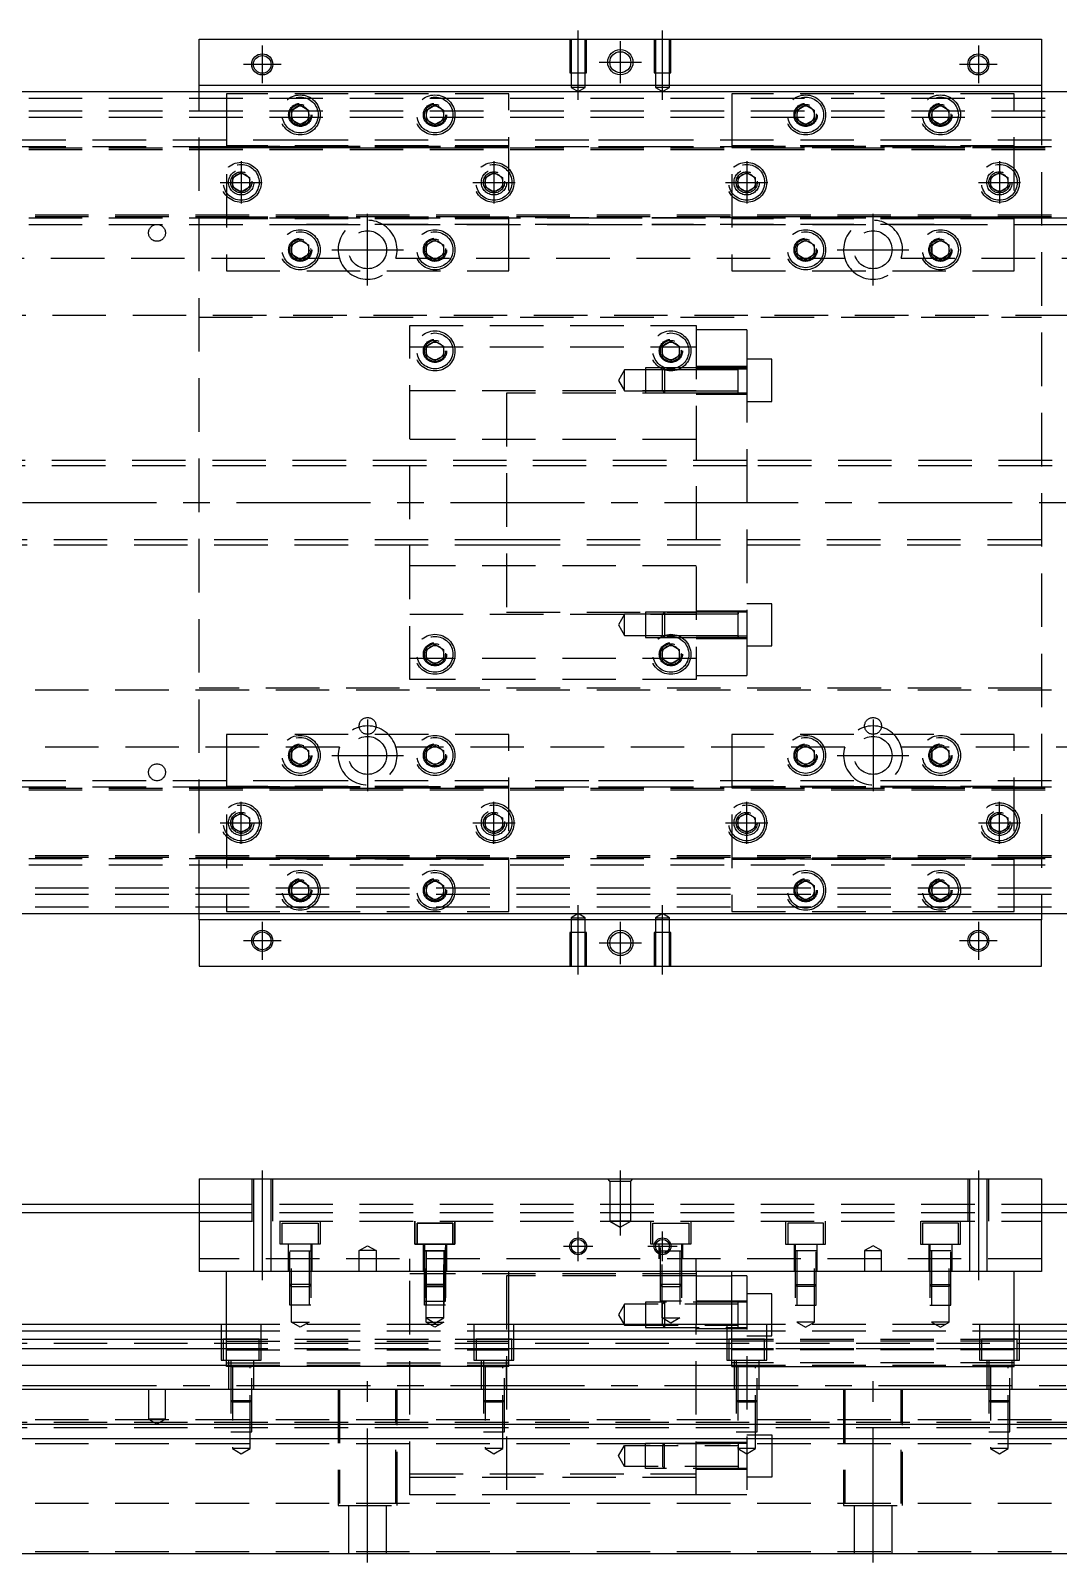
# Model space of a CAD drawing. Extents: x -29 to 939, y -310 to 112.
# Drawn here: x 227 to 471, y -251.5 to 112 of the extents above; entities that cross this region are included whole.
import ezdxf

# ---------------------------------------------------------------- set-up
doc = ezdxf.new("R2010")
doc.units = 0
doc.linetypes.add('CENTER', pattern=[50.8, 31.75, -6.35, 6.35, -6.35])
doc.linetypes.add('DASHED', pattern=[19.05, 12.7, -6.35])
doc.layers.get('0').update_dxf_attribs({"linetype": 'CONTINUOUS'})
doc.layers.add('CENTER', color=1, linetype='CENTER')

msp = doc.modelspace()

# ---------------------------------------------------------------- linework, layer by layer
at = {"color": 7, "linetype": 'CONTINUOUS'}
for p, q in [((267, 99), (267, 110)), ((267, 110), (467, 110)), ((467, 110), (467, 99)), ((467, 99), (267, 99)), ((267, 97.5), (267, 99)), ((467, 99), (467, 97.5)), ((731, 97.5), (3, 97.5)), ((3, -97.5), (731, -97.5)), ((267, -99), (267, -97.5)), ((467, -97.5), (467, -99)), ((267, -99), (267, -110)), ((467, -99), (267, -99)), ((467, -110), (467, -99)), ((267, -110), (467, -110)), ((267, -160.49), (267, -182.49)), ((267, -160.49), (467, -160.49)), ((467, -160.49), (467, -182.49)), ((3, -166.49), (267, -166.49)), ((467, -166.49), (731, -166.49)), ((11, -168.49), (267, -168.49)), ((467, -168.49), (723, -168.49)), ((467, -182.49), (267, -182.49)), ((273.5, -204.99), (273.5, -182.49)), ((340.5, -204.99), (340.5, -182.49)), ((385, -182.49), (385, -194.99)), ((385, -183.49), (393.5, -183.49)), ((393.5, -204.99), (393.5, -182.49)), ((460.5, -204.99), (460.5, -182.49)), ((17, -194.99), (273.5, -194.99)), ((340.5, -194.99), (393.5, -194.99)), ((460.5, -194.99), (717, -194.99)), ((17, -196.529608), (273.5, -196.529608)), ((273.5, -198.61154), (17, -198.61154)), ((340.5, -196.529608), (393.5, -196.529608)), ((393.5, -198.61154), (340.5, -198.61154)), ((460.5, -196.529608), (717, -196.529608)), ((717, -198.61154), (460.5, -198.61154)), ((273.5, -200.826666), (17, -200.826666)), ((393.5, -200.826666), (340.5, -200.826666)), ((717, -200.826666), (460.5, -200.826666)), ((17, -204.671934), (273.5, -204.671934)), ((340.5, -204.99), (273.5, -204.99)), ((340.5, -204.671934), (393.5, -204.671934)), ((393.5, -204.99), (460.5, -204.99)), ((460.5, -204.671934), (717, -204.671934)), ((717, -210.49), (17, -210.49)), ((717, -218.79), (17, -218.79)), ((717, -222.19), (17, -222.19)), ((717, -249.49), (17, -249.49))]:
    msp.add_line(p, q, dxfattribs=at)
at = {"color": 3, "linetype": 'DASHED'}
for p, q in [((355.000006, 110), (355.000006, 102)), ((355.35, 110), (355.35, 102)), ((358.65, 102), (358.65, 110)), ((358.999994, 102), (358.999994, 110)), ((375.000006, 110), (375.000006, 102)), ((375.35, 110), (375.35, 102)), ((378.65, 102), (378.65, 110)), ((378.999994, 102), (378.999994, 110)), ((355.000006, 102), (358.999994, 102)), ((355.35, 102), (355.35, 98.5)), ((358.65, 98.5), (358.65, 102)), ((375.000006, 102), (378.999994, 102)), ((375.35, 102), (375.35, 98.5)), ((378.65, 98.5), (378.65, 102)), ((358.65, 98.5), (355.35, 98.5)), ((355.35, 98.5), (357, 97.547372)), ((357, 97.547372), (358.65, 98.5)), ((378.65, 98.5), (375.35, 98.5)), ((375.35, 98.5), (377, 97.547372)), ((377, 97.547372), (378.65, 98.5)), ((17, 96), (717, 96)), ((267, -97.5), (267, 97.5)), ((340.5, 97), (273.5, 97)), ((273.5, 97), (273.5, 55)), ((340.5, 55), (340.5, 97)), ((460.5, 97), (393.5, 97)), ((393.5, 97), (393.5, 55)), ((460.5, 55), (460.5, 97)), ((467, 97.5), (467, -97.5)), ((17, 93), (717, 93)), ((17, 91.5), (717, 91.5)), ((288.5, 92), (288.512884, 92.253488)), ((289, 93.1547), (291, 94.309402)), ((289, 90.8453), (289, 93.1547)), ((291, 94.309402), (293, 93.1547)), ((293, 93.1547), (293, 90.8453)), ((320.5, 92), (320.518502, 92.303588)), ((321, 93.1547), (323, 94.309402)), ((321, 90.8453), (321, 93.1547)), ((323, 94.309402), (325, 93.1547)), ((325, 93.1547), (325, 90.8453)), ((409, 93.1547), (411, 94.309402)), ((409, 90.8453), (409, 93.1547)), ((411, 94.309402), (413, 93.1547)), ((413, 93.1547), (413, 90.8453)), ((413.483582, 92.286038), (413.5, 92)), ((441, 93.1547), (443, 94.309402)), ((441, 90.8453), (441, 93.1547)), ((443, 94.309402), (445, 93.1547)), ((445, 93.1547), (445, 90.8453)), ((445.483582, 92.286038), (445.5, 92)), ((291, 89.690598), (289, 90.8453)), ((293, 90.8453), (291, 89.690598)), ((323, 89.690598), (321, 90.8453)), ((325, 90.8453), (323, 89.690598)), ((411, 89.690598), (409, 90.8453)), ((413, 90.8453), (411, 89.690598)), ((443, 89.690598), (441, 90.8453)), ((445, 90.8453), (443, 89.690598)), ((292.5, 86), (17, 86)), ((292.5, 84.460392), (17, 84.460392)), ((17, 84.204452), (717, 84.204452)), ((17, 84.2), (717, 84.2)), ((17, 83.8), (717, 83.8)), ((340.5, 84.643014), (273.5, 84.643014)), ((273.5, 84.6), (340.5, 84.6)), ((273.5, 84.3), (340.5, 84.3)), ((359.5, 86), (292.5, 86)), ((359.5, 86), (292.5, 86)), ((359.5, 84.460392), (292.5, 84.460392)), ((359.5, 84.460392), (292.5, 84.460392)), ((374.5, 86), (359.5, 86)), ((374.5, 84.460392), (359.5, 84.460392)), ((441.5, 86), (374.5, 86)), ((441.5, 86), (374.5, 86)), ((441.5, 84.460392), (374.5, 84.460392)), ((441.5, 84.460392), (374.5, 84.460392)), ((460.5, 84.643014), (393.5, 84.643014)), ((393.5, 84.6), (460.5, 84.6)), ((393.5, 84.3), (460.5, 84.3)), ((717, 86), (441.5, 86)), ((717, 84.460392), (441.5, 84.460392)), ((275, 77.1547), (277, 78.309402)), ((275, 74.8453), (275, 77.1547)), ((277, 78.309402), (279, 77.1547)), ((279, 77.1547), (279, 74.8453)), ((335, 77.1547), (337, 78.309402)), ((335, 74.8453), (335, 77.1547)), ((337, 78.309402), (339, 77.1547)), ((339, 77.1547), (339, 74.8453)), ((395, 77.1547), (397, 78.309402)), ((395, 74.8453), (395, 77.1547)), ((397, 78.309402), (399, 77.1547)), ((399, 77.1547), (399, 74.8453)), ((455, 77.1547), (457, 78.309402)), ((455, 74.8453), (455, 77.1547)), ((457, 78.309402), (459, 77.1547)), ((459, 77.1547), (459, 74.8453)), ((277, 73.690598), (275, 74.8453)), ((279, 74.8453), (277, 73.690598)), ((279.483582, 76.286038), (279.5, 76)), ((337, 73.690598), (335, 74.8453)), ((339, 74.8453), (337, 73.690598)), ((339.483582, 76.286038), (339.5, 76)), ((397, 73.690598), (395, 74.8453)), ((399, 74.8453), (397, 73.690598)), ((399.483582, 76.286038), (399.5, 76)), ((454.5, 76), (454.512884, 76.253488)), ((457, 73.690598), (455, 74.8453)), ((459, 74.8453), (457, 73.690598)), ((717, 68.2), (17, 68.2)), ((717, 67.8), (17, 67.8)), ((717, 67.795548), (17, 67.795548)), ((17, 67.539608), (292.5, 67.539608)), ((17, 66), (292.5, 66)), ((340.5, 67.7), (273.5, 67.7)), ((340.5, 67.4), (273.5, 67.4)), ((340.5, 67.356986), (273.5, 67.356986)), ((359.5, 67.539608), (292.5, 67.539608)), ((292.5, 67.539608), (359.5, 67.539608)), ((359.5, 66), (292.5, 66)), ((292.5, 66), (359.5, 66)), ((359.5, 67.539608), (374.5, 67.539608)), ((359.5, 66), (374.5, 66)), ((441.5, 67.539608), (374.5, 67.539608)), ((374.5, 67.539608), (441.5, 67.539608)), ((441.5, 66), (374.5, 66)), ((374.5, 66), (441.5, 66)), ((460.5, 67.7), (393.5, 67.7)), ((460.5, 67.4), (393.5, 67.4)), ((460.5, 67.356986), (393.5, 67.356986)), ((441.5, 67.539608), (717, 67.539608)), ((441.5, 66), (717, 66)), ((289, 61.1547), (291, 62.309402)), ((291, 62.309402), (293, 61.1547)), ((321, 61.1547), (323, 62.309402)), ((323, 62.309402), (325, 61.1547)), ((409, 61.1547), (411, 62.309402)), ((411, 62.309402), (413, 61.1547)), ((441, 61.1547), (443, 62.309402)), ((443, 62.309402), (445, 61.1547)), ((289, 58.8453), (289, 61.1547)), ((291, 57.690598), (289, 58.8453)), ((293, 58.8453), (291, 57.690598)), ((293, 61.1547), (293, 58.8453)), ((293.483582, 60.286038), (293.5, 60)), ((321, 58.8453), (321, 61.1547)), ((323, 57.690598), (321, 58.8453)), ((325, 58.8453), (323, 57.690598)), ((325, 61.1547), (325, 58.8453)), ((325.483582, 60.286038), (325.5, 60)), ((409, 58.8453), (409, 61.1547)), ((411, 57.690598), (409, 58.8453)), ((413, 58.8453), (411, 57.690598)), ((413, 61.1547), (413, 58.8453)), ((413.483582, 60.286038), (413.5, 60)), ((441, 58.8453), (441, 61.1547)), ((443, 57.690598), (441, 58.8453)), ((445, 58.8453), (443, 57.690598)), ((445, 61.1547), (445, 58.8453)), ((445.483582, 60.286038), (445.5, 60)), ((193.708204, 58), (300.291796, 58)), ((273.5, 55), (340.5, 55)), ((313.708204, 58), (420.291796, 58)), ((393.5, 55), (460.5, 55)), ((433.708204, 58), (540.291796, 58)), ((22.640312, 44.5), (717, 44.5)), ((267, 44), (467, 44)), ((317, 42), (385, 42)), ((317, -42), (317, 42)), ((385, 42), (385, -42)), ((397, 41), (385, 41)), ((397, 41), (397, 31.701734)), ((317, 37), (385, 37)), ((321, 37.1547), (323, 38.309402)), ((321, 34.8453), (321, 37.1547)), ((323, 38.309402), (325, 37.1547)), ((325, 37.1547), (325, 34.8453)), ((377, 37.1547), (379, 38.309402)), ((377, 34.8453), (377, 37.1547)), ((379, 38.309402), (381, 37.1547)), ((381, 37.1547), (381, 34.8453)), ((320.5, 36), (320.512884, 36.253488)), ((323, 33.690598), (321, 34.8453)), ((325, 34.8453), (323, 33.690598)), ((379, 33.690598), (377, 34.8453)), ((381, 34.8453), (379, 33.690598)), ((381.483582, 36.286038), (381.5, 36)), ((403, 34.011852), (397, 34.011852)), ((403, 24.011852), (403, 34.011852)), ((368, 31.511852), (366.556624, 29.011852)), ((368, 26.511852), (368, 31.511852)), ((373, 31.511852), (368, 31.511852)), ((373, 32.011846), (373, 26.011856)), ((377.49998, 32.011846), (373, 32.011846)), ((376.99998, 31.511852), (373, 31.511852)), ((377.5, 32.011852), (377, 31.511852)), ((377, 26.511852), (377, 31.511852)), ((385, 31.511852), (377, 31.511852)), ((385, 31.511852), (377, 31.511852)), ((377.5, 32.011852), (377.5, 26.011852)), ((385, 32.011852), (377.5, 32.011852)), ((385, 32.011846), (377.5, 32.011846)), ((397, 32.261852), (385, 32.261852)), ((397, 31.701734), (385, 31.701734)), ((395.005, 32.011852), (385.00002, 32.011852)), ((395, 31.511852), (385.00002, 31.511852)), ((397, 32.011852), (394.995, 32.011852)), ((395, 26.011846), (395, 32.011856)), ((397, 31.701734), (397, -31.701734)), ((385, 26.5), (317, 26.5)), ((340, 26), (340, -26)), ((385, 26), (340, 26)), ((366.556624, 29.011852), (368, 26.511852)), ((368, 26.511852), (373, 26.511852)), ((373, 26.511852), (376.99998, 26.511852)), ((373, 26.011856), (377.49998, 26.011856)), ((377, 26.511852), (385, 26.511852)), ((377, 26.511852), (385, 26.511852)), ((377, 26.511852), (377.5, 26.011852)), ((377.5, 26.011856), (385, 26.011856)), ((377.5, 26.011852), (385, 26.011852)), ((385, 25.761852), (397, 25.761852)), ((385.00002, 26.511852), (395, 26.511852)), ((385.00002, 26.011852), (395.005, 26.011852)), ((394.995, 26.011852), (397, 26.011852)), ((397, 24.011852), (403, 24.011852)), ((385, 15), (317, 15)), ((339.99998, 10), (42, 10)), ((339.99998, 8.75), (42, 8.75)), ((397, 10), (340, 10)), ((397, 9.999994), (340, 9.999994)), ((397, 8.75), (340, 8.75)), ((397, 8.75), (340, 8.75)), ((660.005, 10), (397.00002, 10)), ((660, 8.75), (397.00002, 8.75)), ((42, -8.75), (339.99998, -8.75)), ((42, -10), (339.99998, -10)), ((340, -8.75), (397, -8.75)), ((340, -8.75), (397, -8.75)), ((340, -9.999994), (397, -9.999994)), ((340, -10), (397, -10)), ((397.00002, -8.75), (660, -8.75)), ((397.00002, -10), (660.005, -10)), ((385, -15), (317, -15)), ((403, -24.011852), (397, -24.011852)), ((403, -34.011852), (403, -24.011852)), ((317, -26.5), (385, -26.5)), ((340, -26), (385, -26)), ((368, -26.511852), (366.556624, -29.011852)), ((366.556624, -29.011852), (368, -31.511852)), ((368, -31.511852), (368, -26.511852)), ((373, -26.511852), (368, -26.511852)), ((373, -26.011856), (373, -32.011846)), ((377.49998, -26.011856), (373, -26.011856)), ((376.99998, -26.511852), (373, -26.511852)), ((377.5, -26.011852), (377, -26.511852)), ((377, -31.511852), (377, -26.511852)), ((385, -26.511852), (377, -26.511852)), ((385, -26.511852), (377, -26.511852)), ((377.5, -26.011852), (377.5, -32.011852)), ((385, -26.011852), (377.5, -26.011852)), ((385, -26.011856), (377.5, -26.011856)), ((397, -25.761852), (385, -25.761852)), ((395.005, -26.011852), (385.00002, -26.011852)), ((395, -26.511852), (385.00002, -26.511852)), ((397, -26.011852), (394.995, -26.011852)), ((395, -32.010828), (395, -26.011846)), ((395, -26.361648), (395, -26.011852)), ((395, -26.011852), (395, -26.361648)), ((395, -31.662054), (395, -26.361648)), ((368, -31.511852), (373, -31.511852)), ((373, -31.511852), (376.99998, -31.511852)), ((373, -32.011846), (377.49998, -32.011846)), ((377, -31.511852), (385, -31.511852)), ((377, -31.511852), (385, -31.511852)), ((377, -31.511852), (377.5, -32.011852)), ((377.5, -32.011846), (385, -32.011846)), ((377.5, -32.011852), (385, -32.011852)), ((397, -31.701734), (385, -31.701734)), ((397, -31.701734), (385, -31.701734)), ((385, -32.261852), (397, -32.261852)), ((385.00002, -31.511852), (395, -31.511852)), ((385.00002, -32.011852), (395.005, -32.011852)), ((394.995, -32.011852), (397, -32.011852)), ((395, -32.011852), (395, -31.662054)), ((395, -31.662054), (395, -32.011852)), ((395, -32.011856), (395, -32.010828)), ((397, -31.701734), (397, -41)), ((321, -34.8453), (323, -33.690598)), ((321, -37.1547), (321, -34.8453)), ((323, -33.690598), (325, -34.8453)), ((325, -34.8453), (325, -37.1547)), ((325.483582, -35.713962), (325.5, -36)), ((377, -34.8453), (379, -33.690598)), ((377, -37.1547), (377, -34.8453)), ((379, -33.690598), (381, -34.8453)), ((381, -34.8453), (381, -37.1547)), ((381.483582, -35.713962), (381.5, -36)), ((397, -34.011852), (403, -34.011852)), ((385, -37), (317, -37)), ((323, -38.309402), (321, -37.1547)), ((325, -37.1547), (323, -38.309402)), ((379, -38.309402), (377, -37.1547)), ((381, -37.1547), (379, -38.309402)), ((385, -42), (317, -42)), ((385, -41), (397, -41)), ((717, -44.5), (22.640312, -44.5)), ((467, -44), (267, -44)), ((300.291796, -58), (193.708204, -58)), ((273.5, -55), (273.5, -97)), ((340.5, -55), (273.5, -55)), ((289, -58.8453), (291, -57.690598)), ((291, -57.690598), (293, -58.8453)), ((420.291796, -58), (313.708204, -58)), ((321, -58.8453), (323, -57.690598)), ((323, -57.690598), (325, -58.8453)), ((340.5, -97), (340.5, -55)), ((460.5, -55), (393.5, -55)), ((393.5, -55), (393.5, -97)), ((409, -58.8453), (411, -57.690598)), ((411, -57.690598), (413, -58.8453)), ((540.291796, -58), (433.708204, -58)), ((441, -58.8453), (443, -57.690598)), ((443, -57.690598), (445, -58.8453)), ((460.5, -97), (460.5, -55)), ((288.5, -60), (288.512884, -59.746512)), ((289, -61.1547), (289, -58.8453)), ((291, -62.309402), (289, -61.1547)), ((293, -61.1547), (291, -62.309402)), ((293, -58.8453), (293, -61.1547)), ((321, -61.1547), (321, -58.8453)), ((323, -62.309402), (321, -61.1547)), ((325, -61.1547), (323, -62.309402)), ((325, -58.8453), (325, -61.1547)), ((325.483582, -59.713962), (325.5, -60)), ((409, -61.1547), (409, -58.8453)), ((411, -62.309402), (409, -61.1547)), ((413, -61.1547), (411, -62.309402)), ((413, -58.8453), (413, -61.1547)), ((413.483582, -59.713962), (413.5, -60)), ((440.5, -60), (440.512884, -59.746512)), ((441, -61.1547), (441, -58.8453)), ((443, -62.309402), (441, -61.1547)), ((445, -61.1547), (443, -62.309402)), ((445, -58.8453), (445, -61.1547)), ((292.5, -66), (17, -66)), ((292.5, -67.539608), (17, -67.539608)), ((17, -67.795548), (717, -67.795548)), ((17, -67.8), (717, -67.8)), ((17, -68.2), (717, -68.2)), ((340.5, -67.356986), (273.5, -67.356986)), ((273.5, -67.4), (340.5, -67.4)), ((273.5, -67.7), (340.5, -67.7)), ((359.5, -66), (292.5, -66)), ((359.5, -66), (292.5, -66)), ((359.5, -67.539608), (292.5, -67.539608)), ((359.5, -67.539608), (292.5, -67.539608)), ((374.5, -66), (359.5, -66)), ((374.5, -67.539608), (359.5, -67.539608)), ((441.5, -66), (374.5, -66)), ((441.5, -66), (374.5, -66)), ((441.5, -67.539608), (374.5, -67.539608)), ((441.5, -67.539608), (374.5, -67.539608)), ((460.5, -67.356986), (393.5, -67.356986)), ((393.5, -67.4), (460.5, -67.4)), ((393.5, -67.7), (460.5, -67.7)), ((717, -66), (441.5, -66)), ((717, -67.539608), (441.5, -67.539608)), ((274.5, -76), (274.512884, -75.746512)), ((275, -74.8453), (277, -73.690598)), ((275, -77.1547), (275, -74.8453)), ((277, -73.690598), (279, -74.8453)), ((279, -74.8453), (279, -77.1547)), ((335, -74.8453), (337, -73.690598)), ((335, -77.1547), (335, -74.8453)), ((337, -73.690598), (339, -74.8453)), ((339, -74.8453), (339, -77.1547)), ((339.483582, -75.713962), (339.5, -76)), ((394.5, -76), (394.518502, -75.696412)), ((395, -74.8453), (397, -73.690598)), ((395, -77.1547), (395, -74.8453)), ((397, -73.690598), (399, -74.8453)), ((399, -74.8453), (399, -77.1547)), ((455, -74.8453), (457, -73.690598)), ((455, -77.1547), (455, -74.8453)), ((457, -73.690598), (459, -74.8453)), ((459, -74.8453), (459, -77.1547)), ((459.483582, -75.713962), (459.5, -76)), ((277, -78.309402), (275, -77.1547)), ((279, -77.1547), (277, -78.309402)), ((337, -78.309402), (335, -77.1547)), ((339, -77.1547), (337, -78.309402)), ((397, -78.309402), (395, -77.1547)), ((399, -77.1547), (397, -78.309402)), ((457, -78.309402), (455, -77.1547)), ((459, -77.1547), (457, -78.309402)), ((717, -83.8), (17, -83.8)), ((717, -84.2), (17, -84.2)), ((717, -84.204452), (17, -84.204452)), ((17, -84.460392), (717, -84.460392)), ((17, -86), (717, -86)), ((273.5, -84.3), (340.5, -84.3)), ((273.5, -84.6), (340.5, -84.6)), ((340.5, -84.643014), (273.5, -84.643014)), ((393.5, -84.3), (460.5, -84.3)), ((393.5, -84.6), (460.5, -84.6)), ((460.5, -84.643014), (393.5, -84.643014)), ((289, -90.8453), (291, -89.690598)), ((289, -93.1547), (289, -90.8453)), ((291, -89.690598), (293, -90.8453)), ((293, -90.8453), (293, -93.1547)), ((321, -90.8453), (323, -89.690598)), ((321, -93.1547), (321, -90.8453)), ((323, -89.690598), (325, -90.8453)), ((325, -90.8453), (325, -93.1547)), ((409, -90.8453), (411, -89.690598)), ((409, -93.1547), (409, -90.8453)), ((411, -89.690598), (413, -90.8453)), ((413, -90.8453), (413, -93.1547)), ((441, -90.8453), (443, -89.690598)), ((441, -93.1547), (441, -90.8453)), ((443, -89.690598), (445, -90.8453)), ((445, -90.8453), (445, -93.1547)), ((717, -91.5), (17, -91.5)), ((717, -93), (17, -93)), ((291, -94.309402), (289, -93.1547)), ((293, -93.1547), (291, -94.309402)), ((293.483582, -91.713962), (293.5, -92)), ((323, -94.309402), (321, -93.1547)), ((325, -93.1547), (323, -94.309402)), ((325.483582, -91.713962), (325.5, -92)), ((408.5, -92), (408.518502, -91.696412)), ((411, -94.309402), (409, -93.1547)), ((413, -93.1547), (411, -94.309402)), ((440.5, -92), (440.512884, -91.746512)), ((443, -94.309402), (441, -93.1547)), ((445, -93.1547), (443, -94.309402)), ((717, -96), (17, -96)), ((273.5, -97), (340.5, -97)), ((357, -97.547372), (355.35, -98.5)), ((358.65, -98.5), (357, -97.547372)), ((377, -97.547372), (375.35, -98.5)), ((378.65, -98.5), (377, -97.547372)), ((393.5, -97), (460.5, -97)), ((355.35, -98.5), (357, -98.5)), ((355.35, -98.5), (355.35, -102)), ((357, -98.5), (358.65, -98.5)), ((358.65, -102), (358.65, -98.5)), ((375.35, -98.5), (377, -98.5)), ((375.35, -98.5), (375.35, -102)), ((377, -98.5), (378.65, -98.5)), ((378.65, -102), (378.65, -98.5)), ((358.999994, -102), (355.000006, -102)), ((355.000006, -102), (355.000006, -110)), ((355.35, -102), (355.35, -110)), ((358.65, -110), (358.65, -102)), ((358.999994, -110), (358.999994, -102)), ((378.999994, -102), (375.000006, -102)), ((375.000006, -102), (375.000006, -110)), ((375.35, -102), (375.35, -110)), ((378.65, -110), (378.65, -102)), ((378.999994, -110), (378.999994, -102)), ((279.500006, -160.49), (279.500006, -170.49)), ((279.9, -160.49), (279.9, -170.49)), ((284.1, -170.49), (284.1, -160.49)), ((284.499994, -170.49), (284.499994, -160.49)), ((364.5, -160.99), (364, -160.49)), ((364.5, -160.99), (364.5, -170.49)), ((364.5, -160.99), (369.5, -160.99)), ((369.5, -160.99), (370, -160.49)), ((369.5, -170.49), (369.5, -160.99)), ((449.500006, -160.49), (449.500006, -170.49)), ((449.9, -160.49), (449.9, -170.49)), ((454.1, -170.49), (454.1, -160.49)), ((454.499994, -170.49), (454.499994, -160.49)), ((267, -166.49), (467, -166.49)), ((267, -168.49), (467, -168.49)), ((267, -170.49), (467, -170.49)), ((279.9, -170.49), (279.9, -182.49)), ((284.1, -182.49), (284.1, -170.49)), ((286.25, -175.99), (286.25, -170.49)), ((295.75, -170.49), (295.75, -175.99)), ((318.25, -170.49), (318.25, -175.99)), ((318.25, -175.99), (318.25, -170.49)), ((327.75, -175.99), (327.75, -170.49)), ((327.75, -170.49), (327.75, -175.99)), ((369.5, -170.49), (364.5, -170.49)), ((364.5, -170.49), (367, -171.933376)), ((367, -171.933376), (369.5, -170.49)), ((374.25, -175.99), (374.25, -170.49)), ((383.75, -170.49), (383.75, -175.99)), ((406.25, -170.49), (406.25, -175.99)), ((415.75, -175.99), (415.75, -170.49)), ((438.25, -170.49), (438.25, -175.99)), ((447.75, -175.99), (447.75, -170.49)), ((449.9, -170.49), (449.9, -182.49)), ((454.1, -182.49), (454.1, -170.49)), ((286.75, -170.99), (295.25, -170.99)), ((286.75, -175.99), (286.75, -170.99)), ((295.25, -170.99), (295.25, -175.99)), ((327.25, -170.99), (318.75, -170.99)), ((318.75, -170.99), (318.75, -175.99)), ((318.75, -170.99), (327.25, -170.99)), ((318.75, -175.99), (318.75, -170.99)), ((327.25, -175.99), (327.25, -170.99)), ((327.25, -170.99), (327.25, -175.99)), ((374.75, -170.99), (383.25, -170.99)), ((374.75, -175.99), (374.75, -170.99)), ((383.25, -170.99), (383.25, -175.99)), ((415.25, -170.99), (406.75, -170.99)), ((406.75, -170.99), (406.75, -175.99)), ((415.25, -175.99), (415.25, -170.99)), ((447.25, -170.99), (438.75, -170.99)), ((438.75, -170.99), (438.75, -175.99)), ((447.25, -175.99), (447.25, -170.99)), ((295.75, -175.99), (286.25, -175.99)), ((288.25, -182.49), (288.25, -175.99)), ((288.499994, -177.59), (293.500006, -177.59)), ((288.500006, -190.49), (288.500006, -175.99)), ((288.9, -194.49), (288.9, -177.59)), ((293.1, -177.59), (293.1, -194.49)), ((293.499994, -175.99), (293.499994, -190.49)), ((293.75, -175.99), (293.75, -182.49)), ((305, -177.49), (307, -176.3353)), ((307, -177.49), (305, -177.49)), ((305, -182.49), (305, -177.49)), ((307, -176.3353), (309, -177.49)), ((309, -177.49), (307, -177.49)), ((309, -177.49), (309, -182.49)), ((318.25, -175.99), (327.75, -175.99)), ((327.75, -175.99), (318.25, -175.99)), ((320.25, -175.99), (320.25, -179.49)), ((320.25, -182.49), (320.25, -175.99)), ((325.500006, -177.59), (320.499994, -177.59)), ((325.500006, -177.59), (320.499994, -177.59)), ((320.499994, -177.59), (325.500006, -177.59)), ((320.500006, -175.99), (320.500006, -189.49)), ((320.500006, -190.49), (320.500006, -175.99)), ((320.9, -177.59), (320.9, -193.49)), ((320.9, -194.49), (320.9, -177.59)), ((325.1, -193.49), (325.1, -177.59)), ((325.1, -177.59), (325.1, -194.49)), ((325.499994, -189.49), (325.499994, -175.99)), ((325.499994, -175.99), (325.499994, -190.49)), ((325.75, -179.49), (325.75, -175.99)), ((325.75, -175.99), (325.75, -182.49)), ((383.75, -175.99), (374.25, -175.99)), ((376.25, -179.49), (376.25, -175.99)), ((376.499994, -177.59), (381.500006, -177.59)), ((376.499994, -177.59), (381.500006, -177.59)), ((376.500006, -189.49), (376.500006, -175.99)), ((376.9, -193.49), (376.9, -177.59)), ((381.1, -177.59), (381.1, -193.49)), ((381.499994, -175.99), (381.499994, -189.49)), ((381.75, -175.99), (381.75, -179.49)), ((406.25, -175.99), (415.75, -175.99)), ((408.25, -175.99), (408.25, -182.49)), ((413.500006, -177.59), (408.499994, -177.59)), ((408.500006, -175.99), (408.500006, -190.49)), ((408.9, -177.59), (408.9, -194.49)), ((413.1, -194.49), (413.1, -177.59)), ((413.499994, -190.49), (413.499994, -175.99)), ((413.75, -182.49), (413.75, -175.99)), ((427, -176.3353), (425, -177.49)), ((425, -177.49), (427, -177.49)), ((425, -177.49), (425, -182.49)), ((429, -177.49), (427, -176.3353)), ((427, -177.49), (429, -177.49)), ((429, -182.49), (429, -177.49)), ((438.25, -175.99), (447.75, -175.99)), ((440.25, -175.99), (440.25, -182.49)), ((445.500006, -177.59), (440.499994, -177.59)), ((440.500006, -175.99), (440.500006, -190.49)), ((440.9, -177.59), (440.9, -194.49)), ((445.1, -194.49), (445.1, -177.59)), ((445.499994, -190.49), (445.499994, -175.99)), ((445.75, -182.49), (445.75, -175.99)), ((467, -179.49), (267, -179.49)), ((317, -182.49), (317, -179.49)), ((385, -182.49), (385, -179.49)), ((317, -235.49), (317, -182.49)), ((385, -182.99), (317, -182.99)), ((340, -183.49), (340, -235.49)), ((385, -183.49), (340, -183.49)), ((397, -183.49), (393.5, -183.49)), ((397, -183.49), (397, -235.49)), ((293.5, -185.59), (288.5, -185.59)), ((288.9, -185.99), (288.5, -185.59)), ((288.9, -185.99), (293.1, -185.99)), ((293.5, -185.59), (293.1, -185.99)), ((320.5, -185.59), (325.5, -185.59)), ((320.5, -185.59), (320.9, -185.99)), ((325.5, -185.59), (320.5, -185.59)), ((320.9, -185.99), (320.5, -185.59)), ((325.1, -185.99), (320.9, -185.99)), ((320.9, -185.99), (325.1, -185.99)), ((325.1, -185.99), (325.5, -185.59)), ((325.5, -185.59), (325.1, -185.99)), ((381.5, -185.59), (376.5, -185.59)), ((376.9, -185.99), (376.5, -185.59)), ((376.9, -185.99), (381.1, -185.99)), ((381.5, -185.59), (381.1, -185.99)), ((403, -187.74), (397, -187.74)), ((403, -197.74), (403, -187.74)), ((408.5, -185.59), (413.5, -185.59)), ((408.5, -185.59), (408.9, -185.99)), ((413.1, -185.99), (408.9, -185.99)), ((413.1, -185.99), (413.5, -185.59)), ((440.5, -185.59), (445.5, -185.59)), ((440.5, -185.59), (440.9, -185.99)), ((445.1, -185.99), (440.9, -185.99)), ((445.1, -185.99), (445.5, -185.59)), ((293.499994, -190.49), (288.500006, -190.49)), ((320.500006, -189.49), (325.499994, -189.49)), ((325.499994, -190.49), (320.500006, -190.49)), ((368, -190.24), (366.556624, -192.74)), ((368, -195.24), (368, -190.24)), ((395, -190.24), (368, -190.24)), ((373, -189.740006), (373, -195.739994)), ((397, -189.740006), (373, -189.740006)), ((381.499994, -189.49), (376.500006, -189.49)), ((377.5, -189.74), (377, -190.24)), ((377, -195.24), (377, -190.24)), ((377.5, -189.74), (377.5, -195.74)), ((397, -189.49), (385, -189.49)), ((395, -195.740006), (395, -189.739994)), ((408.500006, -190.49), (413.499994, -190.49)), ((440.500006, -190.49), (445.499994, -190.49)), ((272.25, -194.99), (272.25, -203.49)), ((273.5, -194.99), (340.5, -194.99)), ((281.75, -203.49), (281.75, -194.99)), ((288.9, -194.49), (293.1, -194.49)), ((291, -195.702436), (288.9, -194.49)), ((293.1, -194.49), (291, -195.702436)), ((325.1, -193.49), (320.9, -193.49)), ((320.9, -193.49), (323, -194.702436)), ((320.9, -194.49), (325.1, -194.49)), ((323, -195.702436), (320.9, -194.49)), ((323, -194.702436), (325.1, -193.49)), ((325.1, -194.49), (323, -195.702436)), ((332.25, -194.99), (332.25, -203.49)), ((341.75, -203.49), (341.75, -194.99)), ((366.556624, -192.74), (368, -195.24)), ((368, -195.24), (395, -195.24)), ((373, -195.739994), (397, -195.739994)), ((376.9, -193.49), (381.1, -193.49)), ((379, -194.702436), (376.9, -193.49)), ((377, -195.24), (377.5, -195.74)), ((381.1, -193.49), (379, -194.702436)), ((385, -235.49), (385, -194.99)), ((385, -195.99), (397, -195.99)), ((392.25, -194.99), (392.25, -203.49)), ((393.5, -194.99), (460.5, -194.99)), ((401.75, -203.49), (401.75, -194.99)), ((413.1, -194.49), (408.9, -194.49)), ((408.9, -194.49), (411, -195.702436)), ((411, -195.702436), (413.1, -194.49)), ((445.1, -194.49), (440.9, -194.49)), ((440.9, -194.49), (443, -195.702436)), ((443, -195.702436), (445.1, -194.49)), ((452.25, -194.99), (452.25, -203.49)), ((461.75, -203.49), (461.75, -194.99)), ((42, -199.489994), (660, -199.489994)), ((281.25, -198.49), (272.75, -198.49)), ((272.75, -198.49), (272.75, -203.49)), ((273.5, -196.529608), (340.5, -196.529608)), ((340.5, -198.61154), (273.5, -198.61154)), ((273.5, -199.01668), (340.5, -199.01668)), ((281.25, -203.49), (281.25, -198.49)), ((341.25, -198.49), (332.75, -198.49)), ((332.75, -198.49), (332.75, -203.49)), ((341.25, -203.49), (341.25, -198.49)), ((401.25, -198.49), (392.75, -198.49)), ((392.75, -198.49), (392.75, -203.49)), ((393.5, -196.529608), (460.5, -196.529608)), ((460.5, -198.61154), (393.5, -198.61154)), ((460.5, -199.01668), (393.5, -199.01668)), ((397, -197.74), (403, -197.74)), ((401.25, -203.49), (401.25, -198.49)), ((461.25, -198.49), (452.75, -198.49)), ((452.75, -198.49), (452.75, -203.49)), ((461.25, -203.49), (461.25, -198.49)), ((42, -200.739994), (660, -200.739994)), ((272.25, -203.49), (281.75, -203.49)), ((340.5, -200.826666), (273.5, -200.826666)), ((273.5, -201.07), (340.5, -201.07)), ((274, -203.49), (274, -210.49)), ((274.500006, -203.49), (274.500006, -220.49)), ((279.499994, -220.49), (279.499994, -203.49)), ((280, -210.49), (280, -203.49)), ((332.25, -203.49), (341.75, -203.49)), ((334, -203.49), (334, -210.49)), ((334.500006, -203.49), (334.500006, -220.49)), ((339.499994, -220.49), (339.499994, -203.49)), ((340, -210.49), (340, -203.49)), ((392.25, -203.49), (401.75, -203.49)), ((460.5, -200.826666), (393.5, -200.826666)), ((460.5, -201.07), (393.5, -201.07)), ((394, -203.49), (394, -210.49)), ((394.500006, -203.49), (394.500006, -220.49)), ((399.499994, -220.49), (399.499994, -203.49)), ((400, -210.49), (400, -203.49)), ((452.25, -203.49), (461.75, -203.49)), ((454, -203.49), (454, -210.49)), ((454.500006, -203.49), (454.500006, -220.49)), ((459.499994, -220.49), (459.499994, -203.49)), ((460, -210.49), (460, -203.49)), ((273.5, -204.167372), (340.5, -204.167372)), ((273.5, -204.671934), (340.5, -204.671934)), ((279.500006, -205.09), (274.499994, -205.09)), ((274.9, -205.09), (274.9, -224.49)), ((279.1, -224.49), (279.1, -205.09)), ((339.500006, -205.09), (334.499994, -205.09)), ((334.9, -205.09), (334.9, -224.49)), ((339.1, -224.49), (339.1, -205.09)), ((460.5, -204.167372), (393.5, -204.167372)), ((393.5, -204.671934), (460.5, -204.671934)), ((399.500006, -205.09), (394.499994, -205.09)), ((394.9, -205.09), (394.9, -224.49)), ((399.1, -224.49), (399.1, -205.09)), ((459.500006, -205.09), (454.499994, -205.09)), ((454.9, -205.09), (454.9, -224.49)), ((459.1, -224.49), (459.1, -205.09)), ((255, -210.49), (255, -217.49)), ((259, -217.49), (259, -210.49)), ((300, -210.49), (300, -237.99)), ((300.291796, -210.49), (300.291796, -237.49)), ((313.708204, -237.49), (313.708204, -210.49)), ((314, -237.99), (314, -210.49)), ((420, -210.49), (420, -237.99)), ((420.291796, -210.49), (420.291796, -237.49)), ((433.708204, -237.49), (433.708204, -210.49)), ((434, -237.99), (434, -210.49)), ((274.5, -213.09), (279.5, -213.09)), ((274.5, -213.09), (274.9, -213.49)), ((279.1, -213.49), (274.9, -213.49)), ((279.1, -213.49), (279.5, -213.09)), ((334.5, -213.09), (339.5, -213.09)), ((334.5, -213.09), (334.9, -213.49)), ((339.1, -213.49), (334.9, -213.49)), ((339.1, -213.49), (339.5, -213.09)), ((394.5, -213.09), (399.5, -213.09)), ((394.5, -213.09), (394.9, -213.49)), ((399.1, -213.49), (394.9, -213.49)), ((399.1, -213.49), (399.5, -213.09)), ((454.5, -213.09), (459.5, -213.09)), ((454.5, -213.09), (454.9, -213.49)), ((459.1, -213.49), (454.9, -213.49)), ((459.1, -213.49), (459.5, -213.09)), ((717, -217.64), (17, -217.64)), ((259, -217.49), (255, -217.49)), ((255, -217.49), (257, -218.6447)), ((257, -218.6447), (259, -217.49)), ((42, -218.24), (660, -218.24)), ((42, -219.49), (660, -219.49)), ((274.500006, -220.49), (279.499994, -220.49)), ((334.500006, -220.49), (339.499994, -220.49)), ((394.500006, -220.49), (399.499994, -220.49)), ((397, -221.24), (403, -221.24)), ((403, -221.24), (403, -231.24)), ((454.500006, -220.49), (459.499994, -220.49)), ((717, -223.34), (17, -223.34)), ((279.1, -224.49), (274.9, -224.49)), ((274.9, -224.49), (277, -225.702436)), ((277, -225.702436), (279.1, -224.49)), ((339.1, -224.49), (334.9, -224.49)), ((334.9, -224.49), (337, -225.702436)), ((337, -225.702436), (339.1, -224.49)), ((366.556624, -226.24), (368, -223.74)), ((368, -223.74), (368, -228.74)), ((368, -223.74), (395, -223.74)), ((373, -229.239994), (373, -223.240006)), ((373, -223.240006), (397, -223.240006)), ((377, -223.74), (377.5, -223.24)), ((377, -223.74), (377, -228.74)), ((377.5, -229.24), (377.5, -223.24)), ((385, -222.99), (397, -222.99)), ((399.1, -224.49), (394.9, -224.49)), ((394.9, -224.49), (397, -225.702436)), ((395, -223.239994), (395, -229.240006)), ((397, -225.702436), (399.1, -224.49)), ((459.1, -224.49), (454.9, -224.49)), ((454.9, -224.49), (457, -225.702436)), ((457, -225.702436), (459.1, -224.49)), ((368, -228.74), (366.556624, -226.24)), ((395, -228.74), (368, -228.74)), ((377.5, -229.24), (377, -228.74)), ((317, -230.49), (385, -230.49)), ((385, -231.336052), (317, -231.336052)), ((397, -229.239994), (373, -229.239994)), ((397, -229.49), (385, -229.49)), ((403, -231.24), (397, -231.24)), ((385, -235.49), (317, -235.49)), ((397, -235.49), (340, -235.49)), ((717, -237.49), (17, -237.49)), ((300, -237.99), (314, -237.99)), ((302.5, -237.99), (302.5, -249.49)), ((311.5, -249.49), (311.5, -237.99)), ((420, -237.99), (434, -237.99)), ((422.5, -237.99), (422.5, -249.49)), ((431.5, -249.49), (431.5, -237.99)), ((717, -248.99), (17, -248.99))]:
    msp.add_line(p, q, dxfattribs=at)
at = {"color": 3, "linetype": 'CONTINUOUS'}
for centre, radius in [((282, 104), 2.5), ((452, 104), 2.5), ((282, -104), 2.5), ((452, -104), 2.5), ((357, -176.49), 2), ((377, -176.49), 2)]:
    msp.add_circle(centre, radius, dxfattribs=at)
at = {"color": 7, "linetype": 'CONTINUOUS'}
for centre, radius in [((282, 104), 2.1), ((367, 104.5), 3), ((367, 104.5), 2.5), ((452, 104), 2.1), ((367, -104.5), 3), ((282, -104), 2.1), ((367, -104.5), 2.5), ((452, -104), 2.1), ((357, -176.49), 1.65), ((377, -176.49), 1.65)]:
    msp.add_circle(centre, radius, dxfattribs=at)
at = {"color": 3, "linetype": 'DASHED'}
for centre, radius in [((291, 92), 4.75), ((291, 92), 4.25), ((291, 92), 2.75), ((323, 92), 4.75), ((323, 92), 4.25), ((323, 92), 2.75), ((411, 92), 4.75), ((411, 92), 4.25), ((411, 92), 2.75), ((443, 92), 4.75), ((443, 92), 4.25), ((443, 92), 2.75), ((291, 92), 2.5), ((323, 92), 2.5), ((411, 92), 2.5), ((443, 92), 2.5), ((277, 76), 4.75), ((277, 76), 4.25), ((337, 76), 4.75), ((337, 76), 4.25), ((397, 76), 4.75), ((397, 76), 4.25), ((457, 76), 4.75), ((457, 76), 4.25), ((277, 76), 3), ((277, 76), 2.5), ((277, 76), 2.1), ((337, 76), 3), ((337, 76), 2.5), ((337, 76), 2.1), ((397, 76), 3), ((397, 76), 2.5), ((397, 76), 2.1), ((457, 76), 3), ((457, 76), 2.5), ((457, 76), 2.1), ((257, 64), 2), ((291, 60), 4.75), ((291, 60), 4.25), ((291, 60), 2.75), ((291, 60), 2.5), ((291, 60), 2.1), ((307, 60), 4.5), ((323, 60), 4.75), ((323, 60), 4.25), ((323, 60), 2.75), ((323, 60), 2.5), ((323, 60), 2.1), ((411, 60), 4.75), ((411, 60), 4.25), ((411, 60), 2.75), ((411, 60), 2.5), ((411, 60), 2.1), ((427, 60), 4.5), ((443, 60), 4.75), ((443, 60), 4.25), ((443, 60), 2.75), ((443, 60), 2.5), ((443, 60), 2.1), ((323, 36), 4.75), ((323, 36), 4.25), ((379, 36), 4.75), ((379, 36), 4.25), ((323, 36), 2.75), ((323, 36), 2.5), ((323, 36), 2.1), ((379, 36), 2.75), ((379, 36), 2.5), ((379, 36), 2.1), ((323, -36), 4.75), ((323, -36), 4.25), ((379, -36), 4.75), ((379, -36), 4.25), ((323, -36), 2.75), ((323, -36), 2.5), ((323, -36), 2.1), ((379, -36), 2.75), ((379, -36), 2.5), ((379, -36), 2.1), ((307, -53), 2), ((427, -53), 2), ((291, -60), 4.75), ((291, -60), 4.25), ((291, -60), 2.75), ((291, -60), 2.5), ((291, -60), 2.1), ((307, -60), 4.5), ((323, -60), 4.75), ((323, -60), 4.25), ((323, -60), 2.75), ((323, -60), 2.5), ((323, -60), 2.1), ((411, -60), 4.75), ((411, -60), 4.25), ((411, -60), 2.75), ((411, -60), 2.5), ((411, -60), 2.1), ((427, -60), 4.5), ((443, -60), 4.75), ((443, -60), 4.25), ((443, -60), 2.75), ((443, -60), 2.5), ((443, -60), 2.1), ((257, -64), 2), ((277, -76), 4.75), ((277, -76), 4.25), ((337, -76), 4.75), ((337, -76), 4.25), ((397, -76), 4.75), ((397, -76), 4.25), ((457, -76), 4.75), ((457, -76), 4.25), ((277, -76), 3), ((277, -76), 2.5), ((277, -76), 2.1), ((337, -76), 3), ((337, -76), 2.5), ((337, -76), 2.1), ((397, -76), 3), ((397, -76), 2.5), ((397, -76), 2.1), ((457, -76), 3), ((457, -76), 2.5), ((457, -76), 2.1), ((291, -92), 4.75), ((291, -92), 4.25), ((291, -92), 2.75), ((291, -92), 2.5), ((323, -92), 4.75), ((323, -92), 4.25), ((323, -92), 2.75), ((323, -92), 2.5), ((411, -92), 4.75), ((411, -92), 4.25), ((411, -92), 2.75), ((411, -92), 2.5), ((443, -92), 4.75), ((443, -92), 4.25), ((443, -92), 2.75), ((443, -92), 2.5)]:
    msp.add_circle(centre, radius, dxfattribs=at)
for centre, radius, start, end in [((291, 92), 2.1, 162.24721, 180), ((291, 92), 2.1, 180, 197.75279), ((291, 92), 2.1, 137.75279, 162.24721), ((291, 92), 2.1, 197.75279, 222.24721), ((291, 92), 2.1, 102.24721, 137.75279), ((291, 92), 2.1, 77.75279, 102.24721), ((291, 92), 2.1, 42.24721, 77.75279), ((291, 92), 2.1, 17.75279, 42.24721), ((291, 92), 2.1, 317.75279, 342.24721), ((291, 92), 2.1, 342.24721, 17.75279), ((323, 92), 2.1, 162.24721, 180), ((323, 92), 2.1, 180, 197.75279), ((323, 92), 2.1, 137.75279, 162.24721), ((323, 92), 2.1, 197.75279, 222.24721), ((323, 92), 2.1, 102.24721, 137.75279), ((323, 92), 2.1, 77.75279, 102.24721), ((323, 92), 2.1, 42.24721, 77.75279), ((323, 92), 2.1, 17.75279, 42.24721), ((323, 92), 2.1, 317.75279, 342.24721), ((323, 92), 2.1, 342.24721, 17.75279), ((411, 92), 2.1, 162.24721, 180), ((411, 92), 2.1, 180, 197.75279), ((411, 92), 2.1, 137.75279, 162.24721), ((411, 92), 2.1, 197.75279, 222.24721), ((411, 92), 2.1, 102.24721, 137.75279), ((411, 92), 2.1, 77.75279, 102.24721), ((411, 92), 2.1, 42.24721, 77.75279), ((411, 92), 2.1, 17.75279, 42.24721), ((411, 92), 2.1, 317.75279, 342.24721), ((411, 92), 2.1, 342.24721, 17.75279), ((443, 92), 2.1, 162.24721, 180), ((443, 92), 2.1, 180, 197.75279), ((443, 92), 2.1, 137.75279, 162.24721), ((443, 92), 2.1, 197.75279, 222.24721), ((443, 92), 2.1, 102.24721, 137.75279), ((443, 92), 2.1, 77.75279, 102.24721), ((443, 92), 2.1, 42.24721, 77.75279), ((443, 92), 2.1, 17.75279, 42.24721), ((443, 92), 2.1, 317.75279, 342.24721), ((443, 92), 2.1, 342.24721, 17.75279), ((291, 92), 2.1, 222.24721, 257.75279), ((291, 92), 2.1, 257.75279, 282.24721), ((291, 92), 2.1, 282.24721, 317.75279), ((323, 92), 2.1, 222.24721, 257.75279), ((323, 92), 2.1, 257.75279, 282.24721), ((323, 92), 2.1, 282.24721, 317.75279), ((411, 92), 2.1, 222.24721, 257.75279), ((411, 92), 2.1, 257.75279, 282.24721), ((411, 92), 2.1, 282.24721, 317.75279), ((443, 92), 2.1, 222.24721, 257.75279), ((443, 92), 2.1, 257.75279, 282.24721), ((443, 92), 2.1, 282.24721, 317.75279), ((307, 60), 7, 343.39845, 196.60155), ((427, 60), 7, 343.39845, 196.60155), ((307, 60), 7, 196.60155, 343.39845), ((427, 60), 7, 196.60155, 343.39845), ((307, -60), 7, 16.60155, 163.39845), ((427, -60), 7, 16.60155, 163.39845), ((307, -60), 7, 163.39845, 16.60155), ((427, -60), 7, 163.39845, 16.60155), ((291, -92), 2.1, 137.75279, 162.24721), ((291, -92), 2.1, 102.24721, 137.75279), ((291, -92), 2.1, 77.75279, 102.24721), ((291, -92), 2.1, 42.24721, 77.75279), ((291, -92), 2.1, 17.75279, 42.24721), ((323, -92), 2.1, 137.75279, 162.24721), ((323, -92), 2.1, 102.24721, 137.75279), ((323, -92), 2.1, 77.75279, 102.24721), ((323, -92), 2.1, 42.24721, 77.75279), ((323, -92), 2.1, 17.75279, 42.24721), ((411, -92), 2.1, 137.75279, 162.24721), ((411, -92), 2.1, 102.24721, 137.75279), ((411, -92), 2.1, 77.75279, 102.24721), ((411, -92), 2.1, 42.24721, 77.75279), ((411, -92), 2.1, 17.75279, 42.24721), ((443, -92), 2.1, 137.75279, 162.24721), ((443, -92), 2.1, 102.24721, 137.75279), ((443, -92), 2.1, 77.75279, 102.24721), ((443, -92), 2.1, 42.24721, 77.75279), ((443, -92), 2.1, 17.75279, 42.24721), ((291, -92), 2.1, 162.24721, 180), ((291, -92), 2.1, 180, 197.75279), ((291, -92), 2.1, 197.75279, 222.24721), ((291, -92), 2.1, 222.24721, 257.75279), ((291, -92), 2.1, 257.75279, 282.24721), ((291, -92), 2.1, 282.24721, 317.75279), ((291, -92), 2.1, 317.75279, 342.24721), ((291, -92), 2.1, 342.24721, 17.75279), ((323, -92), 2.1, 162.24721, 180), ((323, -92), 2.1, 180, 197.75279), ((323, -92), 2.1, 197.75279, 222.24721), ((323, -92), 2.1, 222.24721, 257.75279), ((323, -92), 2.1, 257.75279, 282.24721), ((323, -92), 2.1, 282.24721, 317.75279), ((323, -92), 2.1, 317.75279, 342.24721), ((323, -92), 2.1, 342.24721, 17.75279), ((411, -92), 2.1, 162.24721, 180), ((411, -92), 2.1, 180, 197.75279), ((411, -92), 2.1, 197.75279, 222.24721), ((411, -92), 2.1, 222.24721, 257.75279), ((411, -92), 2.1, 257.75279, 282.24721), ((411, -92), 2.1, 282.24721, 317.75279), ((411, -92), 2.1, 317.75279, 342.24721), ((411, -92), 2.1, 342.24721, 17.75279), ((443, -92), 2.1, 162.24721, 180), ((443, -92), 2.1, 180, 197.75279), ((443, -92), 2.1, 197.75279, 222.24721), ((443, -92), 2.1, 222.24721, 257.75279), ((443, -92), 2.1, 257.75279, 282.24721), ((443, -92), 2.1, 282.24721, 317.75279), ((443, -92), 2.1, 317.75279, 342.24721), ((443, -92), 2.1, 342.24721, 17.75279)]:
    msp.add_arc(centre, radius, start, end, dxfattribs=at)
at = {"layer": 'CENTER', "color": 1, "linetype": 'CENTER'}
for p, q in [((357, 95.547372), (357, 112)), ((367, 109.5), (367, 99.5)), ((377, 95.547372), (377, 112)), ((282, 108.5), (282, 99.5)), ((452, 108.5), (452, 99.5)), ((286.5, 104), (277.5, 104)), ((362, 104.5), (372, 104.5)), ((456.5, 104), (447.5, 104)), ((277, 81), (277, 71)), ((337, 81), (337, 71)), ((397, 81), (397, 71)), ((457, 81), (457, 71)), ((272, 76), (282, 76)), ((332, 76), (342, 76)), ((392, 76), (402, 76)), ((452, 76), (462, 76)), ((307, 51.5), (307, 68.5)), ((427, 51.5), (427, 68.5)), ((298.5, 60), (315.5, 60)), ((418.5, 60), (435.5, 60)), ((-28.891336, 0), (796.707811, 0)), ((307, -51.5), (307, -68.5)), ((427, -51.5), (427, -68.5)), ((298.5, -60), (315.5, -60)), ((418.5, -60), (435.5, -60)), ((277, -81), (277, -71)), ((337, -81), (337, -71)), ((397, -81), (397, -71)), ((457, -81), (457, -71)), ((272, -76), (282, -76)), ((332, -76), (342, -76)), ((392, -76), (402, -76)), ((452, -76), (462, -76)), ((357, -112), (357, -95.547372)), ((377, -112), (377, -95.547372)), ((282, -99.5), (282, -108.5)), ((367, -99.5), (367, -109.5)), ((452, -99.5), (452, -108.5)), ((286.5, -104), (277.5, -104)), ((362, -104.5), (372, -104.5)), ((456.5, -104), (447.5, -104)), ((282, -158.49), (282, -184.49)), ((367, -158.49), (367, -173.933376)), ((452, -158.49), (452, -184.49)), ((357, -179.99), (357, -172.99)), ((377, -179.99), (377, -172.99)), ((353.5, -176.49), (360.5, -176.49)), ((373.5, -176.49), (380.5, -176.49)), ((-28.891336, -209.49), (796.707811, -209.49)), ((307, -251.49), (307, -208.49)), ((427, -251.49), (427, -208.49))]:
    msp.add_line(p, q, dxfattribs=at)

doc.saveas('drawing.dxf')
